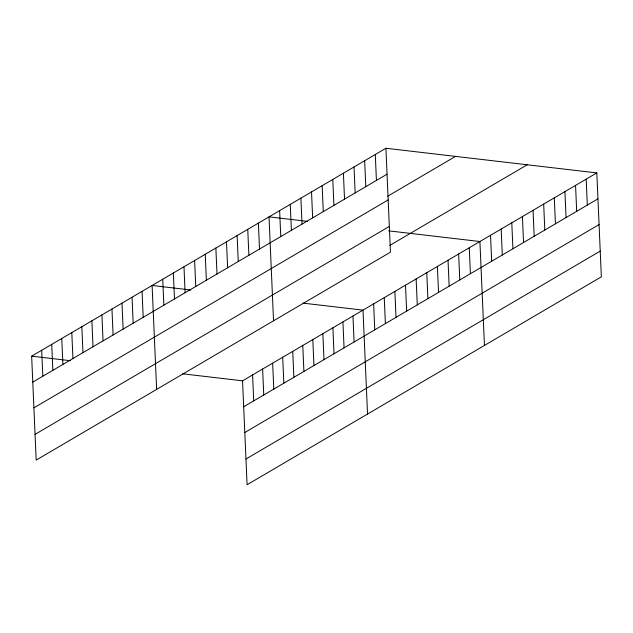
<?xml version="1.0" encoding="UTF-8"?>
<svg xmlns="http://www.w3.org/2000/svg" width="633" height="633" viewBox="0 0 633 633"><rect width="100%" height="100%" fill="white"/><g stroke="black" fill="none" stroke-linecap="round" stroke-linejoin="round"><path stroke-width="0.95" d="M385.916 148.257L390.45 252.179L36.184 460.088L31.65 356.165L385.916 148.257L596.816 172.912L601.35 276.835L247.084 484.743L242.55 380.821L596.816 172.912M32.781 382.11L387.048 174.202M387.657 196.214L455.515 156.391M33.905 407.842L388.171 199.933M35.06 434.357L389.327 226.448M389.873 245.382L527.218 164.778M243.681 406.766L597.948 198.857M244.805 432.497L599.071 224.588M245.96 459.012L600.226 251.103M307.67 221.384L269.009 216.866L273.543 320.789M388.607 230.847L479.909 241.521L484.443 345.444M190.762 289.993L152.102 285.475L156.636 389.398M303.065 303.128L362.994 310.13L367.536 414.053M31.65 356.165L70.318 360.683M182.621 373.81L242.55 380.821M586.182 179.155L587.321 205.1M575.555 185.39L576.687 211.335M564.929 191.625L566.06 217.57M554.302 197.86L555.434 223.805M543.676 204.103L544.807 230.048M533.041 210.338L534.181 236.283M522.415 216.573L523.546 242.518M511.788 222.808L512.92 248.753M501.162 229.051L502.293 254.996M490.535 235.286L491.667 261.231M469.275 247.756L470.406 273.701M458.648 253.999L459.78 279.944M448.022 260.234L449.153 286.179M437.395 266.469L438.527 292.414M426.769 272.712L427.9 298.649M416.134 278.947L417.274 304.892M405.508 285.182L406.639 311.127M394.881 291.417L396.013 317.362M384.255 297.66L385.386 323.605M375.29 154.492L376.421 180.437M373.628 303.895L374.76 329.84M364.655 160.735L365.795 186.68M354.029 166.97L355.16 192.915M352.961 316.025L354.092 341.97M343.403 173.205L344.534 199.15M342.92 321.912L344.059 347.857M332.776 179.44L333.908 205.385M332.887 327.807L334.018 353.744M322.15 185.683L323.281 211.628M322.846 333.694L323.977 359.639M311.523 191.918L312.655 217.863M312.813 339.581L313.944 365.526M300.889 198.153L302.028 224.098M302.772 345.476L303.903 371.421M290.262 204.396L291.394 230.333M292.739 351.362L293.87 377.308M279.636 210.631L280.767 236.576M282.698 357.257L283.829 383.202M272.657 363.144L273.796 389.089M258.383 223.101L259.514 249.046M262.624 369.039L263.755 394.984M247.748 229.344L248.888 255.289M252.583 374.926L253.714 400.871M237.122 235.579L238.253 261.524M226.495 241.814L227.627 267.759M215.869 248.049L217 273.994M205.242 254.292L206.374 280.237M194.616 260.527L195.747 286.472M183.981 266.762L185.113 292.707M173.355 272.997L174.486 298.942M162.728 279.24L163.86 305.185M142.061 291.362L143.193 317.307M132.028 297.257L133.159 323.202M121.987 303.144L123.118 329.089M111.954 309.039L113.085 334.984M101.913 314.925L103.044 340.87M91.872 320.82L93.011 346.765M81.839 326.707L82.97 352.652M71.798 332.602L72.93 358.547M61.765 338.489L62.896 364.434M51.724 344.384L52.855 370.329M41.691 350.271L42.822 376.216"/></g></svg>
